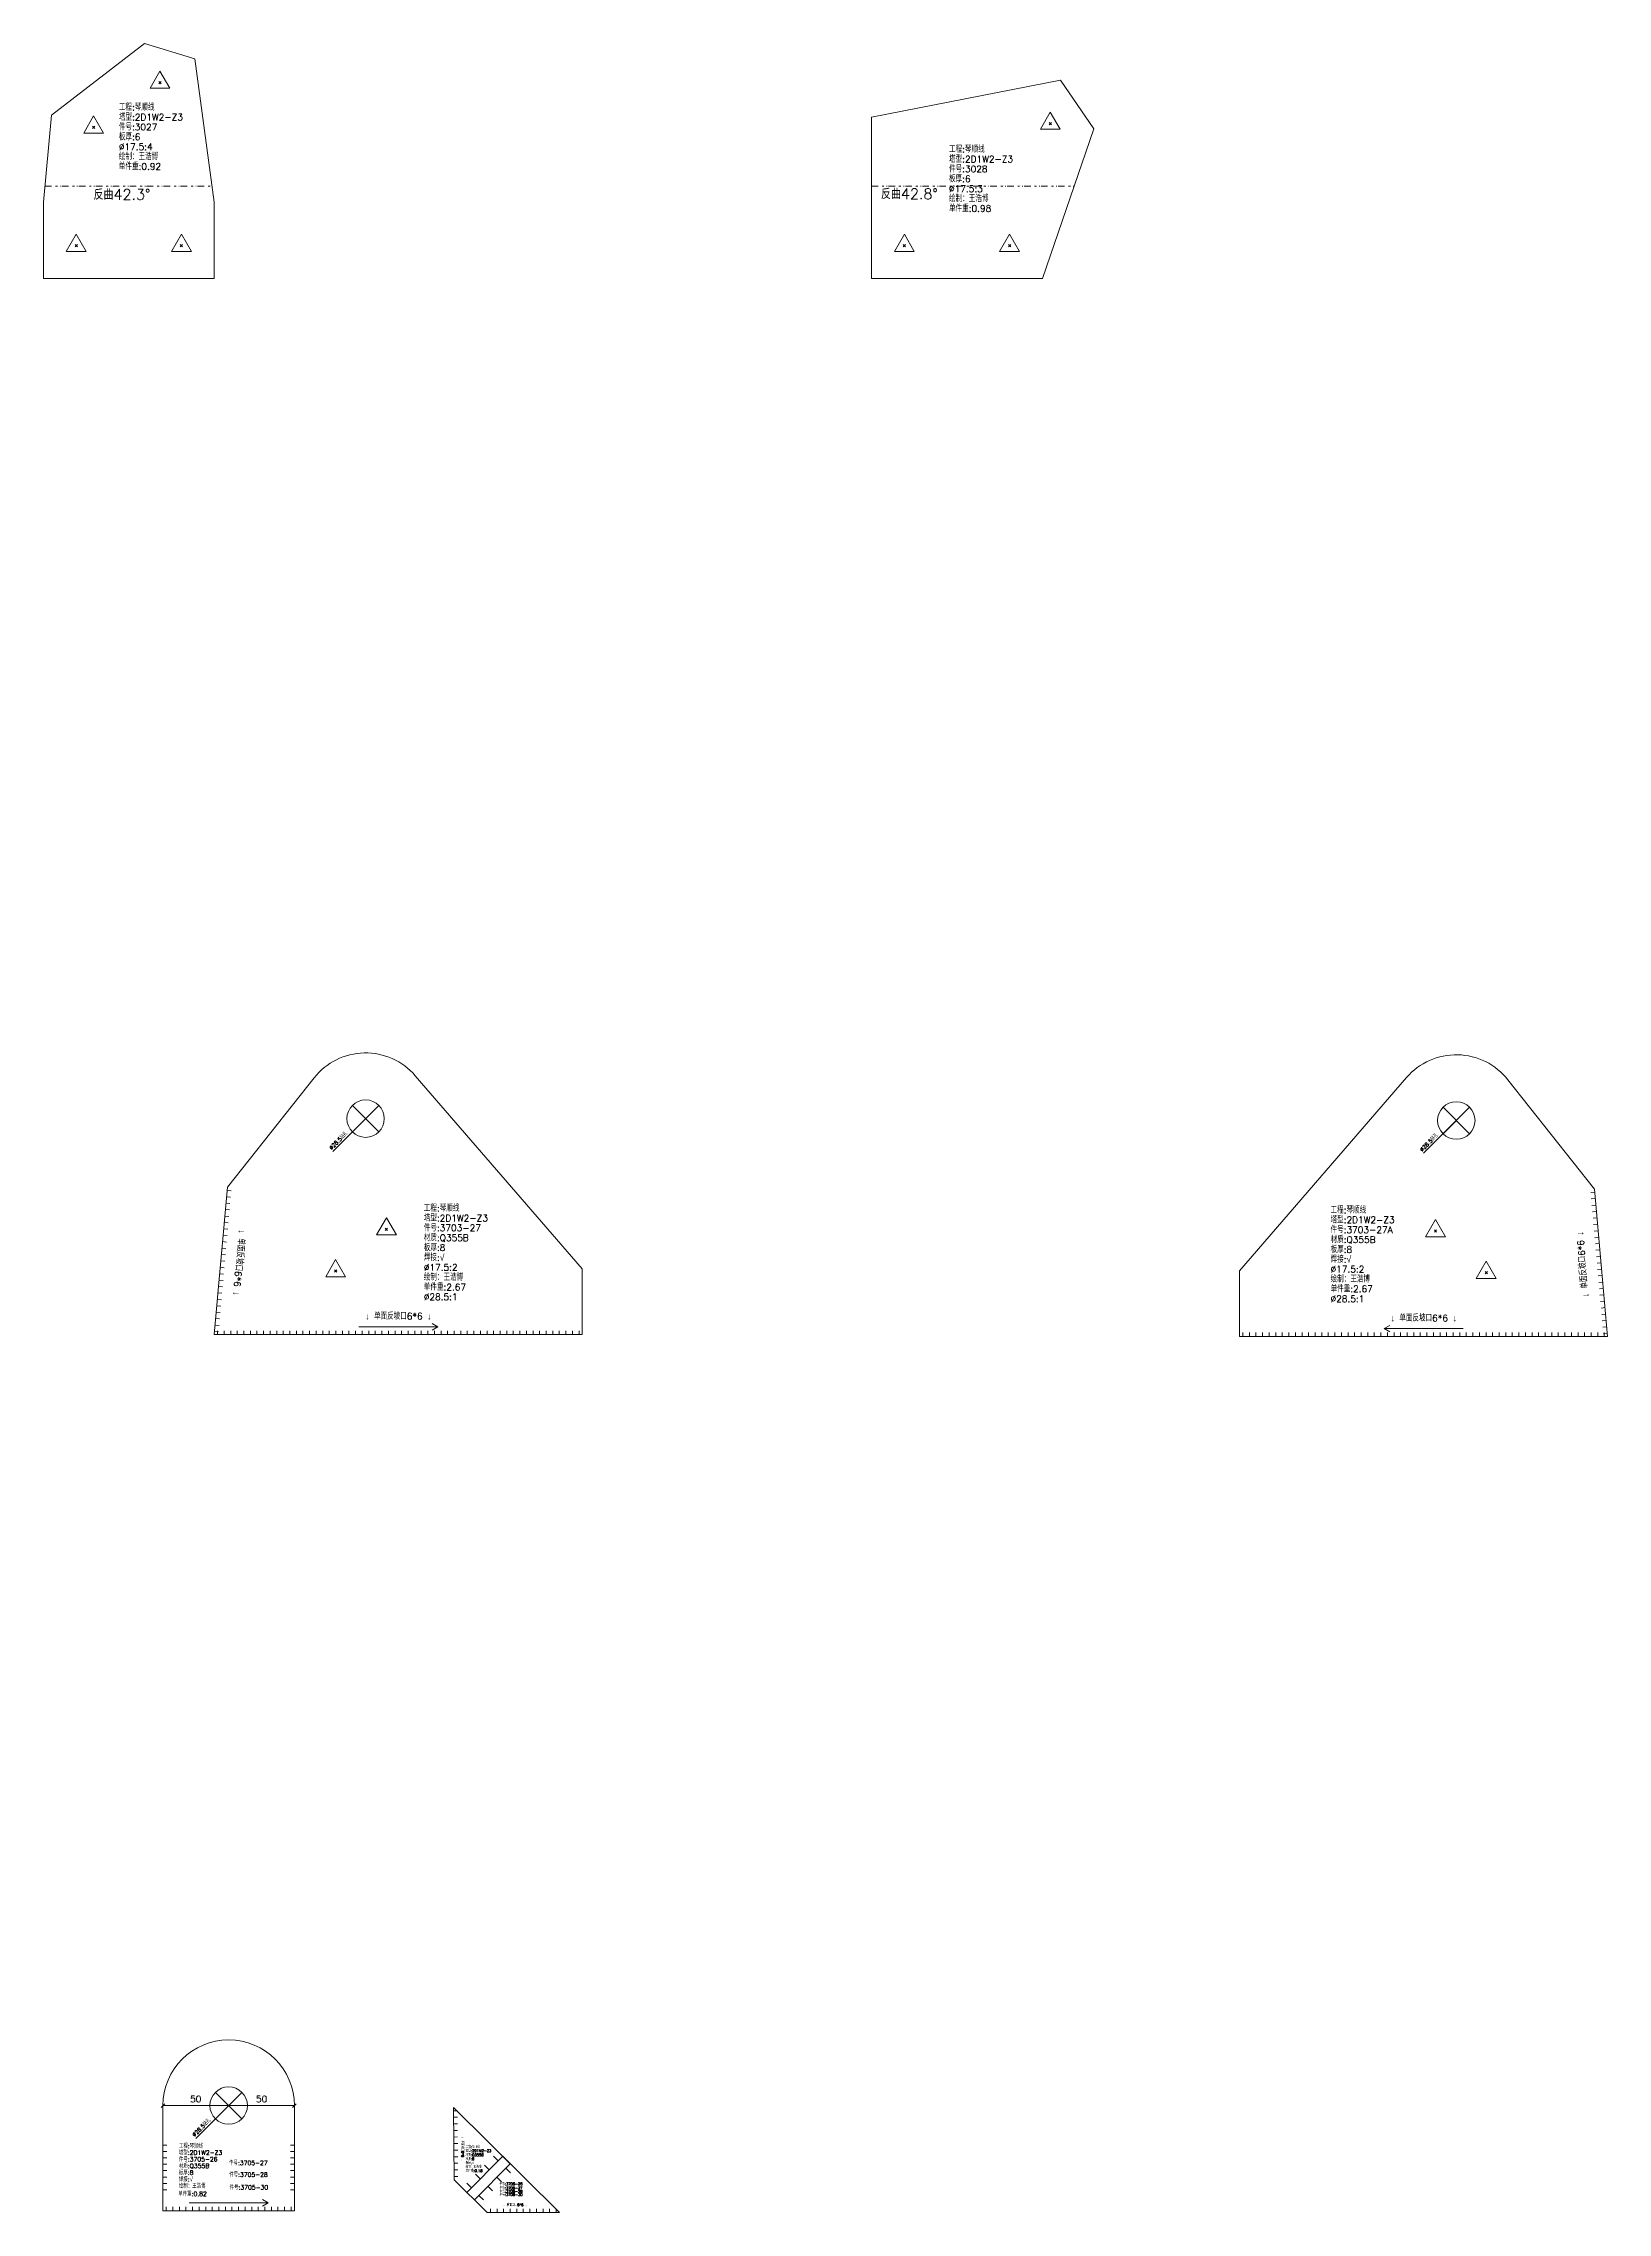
# Model space of a CAD drawing. Extents: x -580 to 8755, y 0 to 14723.
# Drawn here: x 630 to 1820, y 0 to 1650 of the extents above; entities that cross this region are included whole.
import ezdxf
from ezdxf.enums import TextEntityAlignment as Align

# ---------------------------------------------------------------- set-up
doc = ezdxf.new("R2010")
doc.units = 0
doc.header["$MEASUREMENT"] = 0
doc.linetypes.add('自定义线型', pattern=[12.9, 5, -3, 1.5, -2, 0.4, -1])
doc.layers.add('1', color=7, linetype='CONTINUOUS', lineweight=25)
doc.styles.get("Standard").update_dxf_attribs({"font": 'simplex.shx', "width": 0.7, "height": 3, "bigfont": 'gbhzfs.shx'})

msp = doc.modelspace()

# ---------------------------------------------------------------- linework, layer by layer
at = {"layer": '1', "color": 7, "linetype": 'Continuous', "lineweight": 18}
for p, q in [((707.01865, 1650.11371), (636.28771, 1595.54559)), ((745.22143, 1638.25845), (707.01865, 1650.11371)), ((760, 1529.26063), (745.22143, 1638.25845)), ((1403.689, 1622.22017), (1260, 1593.96462)), ((1429.09054, 1585.07502), (1403.689, 1622.22017)), ((636.28771, 1595.54559), (630, 1529.26063)), ((1260, 1593.96462), (1260, 1471.26063)), ((1390, 1471.26063), (1429.09054, 1585.07502)), ((630, 1529.26063), (630, 1471.26063)), ((760, 1471.26063), (760, 1529.26063)), ((630, 1471.26063), (760, 1471.26063)), ((1260, 1471.26063), (1390, 1471.26063)), ((835.93791, 863.22164), (770.05779, 780.06077)), ((1040, 717.85589), (912.96156, 864.86573)), ((1667.03845, 863.45152), (1540, 716.44168)), ((1809.94221, 778.64656), (1744.06209, 861.80743)), ((885.20628, 842.2499), (850.20449, 807.24811)), ((1714.94627, 840.83568), (1679.94448, 805.83389)), ((770.05779, 780.06077), (760, 667.85589)), ((1820, 666.44168), (1809.94221, 778.64656)), ((1040, 667.85589), (1040, 717.85589)), ((1540, 716.44168), (1540, 666.44168)), ((760, 667.85589), (1040, 667.85589)), ((1540, 666.44168), (1820, 666.44168)), ((770.96681, 131.41421), (770.96681, 131.41421)), ((781.04308, 91.49049), (746.0413, 56.4887)), ((720.96681, 81.41421), (720.96681, 1.41421)), ((820.96681, 1.41421), (820.96681, 81.41421)), ((941.97011, 79.99742), (1022.61291, 0)), ((942.41203, 24.99919), (941.97011, 79.99742)), ((967.61291, 0), (942.41203, 24.99919)), ((720.96681, 1.41421), (820.96681, 1.41421)), ((1022.61291, 0), (967.61291, 0))]:
    msp.add_line(p, q, dxfattribs=at)
at = {"layer": '1', "color": 7, "linetype": 'Continuous', "lineweight": 13}
for p, q in [((718.71051, 1629.05934), (711.13301, 1615.93434)), ((717.83551, 1619.43434), (719.58551, 1621.18434)), ((719.58551, 1619.43434), (717.83551, 1621.18434)), ((726.28801, 1615.93434), (718.71051, 1629.05934)), ((711.13301, 1615.93434), (726.28801, 1615.93434)), ((668.24949, 1594.94615), (660.67199, 1581.82115)), ((667.37449, 1585.32115), (669.12449, 1587.07115)), ((669.12449, 1585.32115), (667.37449, 1587.07115)), ((675.82699, 1581.82115), (668.24949, 1594.94615)), ((1396.03581, 1597.87291), (1388.45831, 1584.74791)), ((1388.45831, 1584.74791), (1403.61331, 1584.74791)), ((1395.16081, 1588.24791), (1396.91081, 1589.99791)), ((1396.91081, 1588.24791), (1395.16081, 1589.99791)), ((1403.61331, 1584.74791), (1396.03581, 1597.87291)), ((660.67199, 1581.82115), (675.82699, 1581.82115)), ((655, 1505.01063), (647.4225, 1491.88563)), ((662.5775, 1491.88563), (655, 1505.01063)), ((735, 1505.01063), (727.4225, 1491.88563)), ((742.5775, 1491.88563), (735, 1505.01063)), ((1285, 1505.01063), (1277.4225, 1491.88563)), ((1292.5775, 1491.88563), (1285, 1505.01063)), ((1365, 1505.01063), (1357.4225, 1491.88563)), ((1372.5775, 1491.88563), (1365, 1505.01063)), ((647.4225, 1491.88563), (662.5775, 1491.88563)), ((654.125, 1495.38563), (655.875, 1497.13563)), ((655.875, 1495.38563), (654.125, 1497.13563)), ((727.4225, 1491.88563), (742.5775, 1491.88563)), ((734.125, 1495.38563), (735.875, 1497.13563)), ((735.875, 1495.38563), (734.125, 1497.13563)), ((1277.4225, 1491.88563), (1292.5775, 1491.88563)), ((1284.125, 1495.38563), (1285.875, 1497.13563)), ((1285.875, 1495.38563), (1284.125, 1497.13563)), ((1357.4225, 1491.88563), (1372.5775, 1491.88563)), ((1364.125, 1495.38563), (1365.875, 1497.13563)), ((1365.875, 1495.38563), (1364.125, 1497.13563)), ((865.05525, 822.09887), (885.20475, 842.24837)), ((885.20475, 822.09887), (865.05525, 842.24837)), ((1694.79525, 820.68466), (1714.94475, 840.83416)), ((1714.94475, 820.68466), (1694.79525, 840.83416)), ((769.83914, 777.62154), (772.82716, 777.3537)), ((1810.16086, 776.20732), (1807.17284, 775.93948)), ((768.52725, 762.98612), (771.51527, 762.71828)), ((768.96455, 767.86459), (771.95257, 767.59675)), ((769.40184, 772.74306), (772.38986, 772.47522)), ((1810.59816, 771.32885), (1807.61014, 771.06101)), ((1811.03545, 766.45038), (1808.04743, 766.18254)), ((1811.47275, 761.5719), (1808.48473, 761.30406)), ((766.77807, 743.47222), (769.76609, 743.20439)), ((767.21537, 748.3507), (770.20339, 748.08286)), ((767.65266, 753.22917), (770.64068, 752.96133)), ((768.08996, 758.10764), (771.07798, 757.8398)), ((890.9466, 756.82429), (883.3691, 743.69929)), ((883.3691, 743.69929), (898.5241, 743.69929)), ((890.0716, 747.19929), (891.8216, 748.94929)), ((891.8216, 747.19929), (890.0716, 748.94929)), ((898.5241, 743.69929), (890.9466, 756.82429)), ((1689.05341, 755.41008), (1681.47591, 742.28508)), ((1688.17841, 745.78508), (1689.92841, 747.53508)), ((1689.92841, 745.78508), (1688.17841, 747.53508)), ((1696.63091, 742.28508), (1689.05341, 755.41008)), ((1811.91004, 756.69343), (1808.92202, 756.42559)), ((1812.34734, 751.81496), (1809.35932, 751.54712)), ((1812.78463, 746.93648), (1809.79661, 746.66864)), ((765.46619, 728.83681), (768.45421, 728.56897)), ((765.90348, 733.71528), (768.8915, 733.44744)), ((766.34078, 738.59375), (769.3288, 738.32591)), ((1681.47591, 742.28508), (1696.63091, 742.28508)), ((1813.22193, 742.05801), (1810.23391, 741.79017)), ((1813.65922, 737.17954), (1810.6712, 736.9117)), ((1814.09652, 732.30106), (1811.1085, 732.03323)), ((1814.53381, 727.42259), (1811.54579, 727.15475)), ((764.1543, 714.20139), (767.14232, 713.93355)), ((764.5916, 719.07986), (767.57962, 718.81202)), ((765.02889, 723.95833), (768.01691, 723.69049)), ((852.32981, 725.06373), (844.75231, 711.93873)), ((844.75231, 711.93873), (859.90731, 711.93873)), ((851.45481, 715.43873), (853.20481, 717.18873)), ((853.20481, 715.43873), (851.45481, 717.18873)), ((859.90731, 711.93873), (852.32981, 725.06373)), ((1727.6702, 723.64951), (1720.0927, 710.52451)), ((1720.0927, 710.52451), (1735.2477, 710.52451)), ((1726.7952, 714.02451), (1728.5452, 715.77451)), ((1728.5452, 714.02451), (1726.7952, 715.77451)), ((1735.2477, 710.52451), (1727.6702, 723.64951)), ((1814.97111, 722.54412), (1811.98309, 722.27628)), ((1815.4084, 717.66565), (1812.42038, 717.39781)), ((1815.8457, 712.78717), (1812.85768, 712.51933)), ((762.40512, 694.68749), (765.39314, 694.41966)), ((762.84242, 699.56597), (765.83044, 699.29813)), ((763.27971, 704.44444), (766.26773, 704.1766)), ((763.71701, 709.32291), (766.70503, 709.05507)), ((1816.28299, 707.9087), (1813.29497, 707.64086)), ((1816.72029, 703.03023), (1813.73227, 702.76239)), ((1817.15758, 698.15175), (1814.16956, 697.88392)), ((1817.59488, 693.27328), (1814.60686, 693.00544)), ((761.09324, 680.05208), (764.08126, 679.78424)), ((761.53053, 684.93055), (764.51855, 684.66271)), ((761.96783, 689.80902), (764.95585, 689.54118)), ((1818.03217, 688.39481), (1815.04415, 688.12697)), ((1818.46947, 683.51634), (1815.48145, 683.2485)), ((1818.90676, 678.63786), (1815.91874, 678.37002)), ((760.21865, 670.29513), (763.20667, 670.02729)), ((760.65594, 675.1736), (763.64396, 674.90576)), ((762.5, 667.85589), (762.5, 670.85589)), ((767.5, 667.85589), (767.5, 670.85589)), ((772.5, 667.85589), (772.5, 670.85589)), ((777.5, 667.85589), (777.5, 670.85589)), ((782.5, 667.85589), (782.5, 670.85589)), ((787.5, 667.85589), (787.5, 670.85589)), ((792.5, 667.85589), (792.5, 670.85589)), ((797.5, 667.85589), (797.5, 670.85589)), ((802.5, 667.85589), (802.5, 670.85589)), ((807.5, 667.85589), (807.5, 670.85589)), ((812.5, 667.85589), (812.5, 670.85589)), ((817.5, 667.85589), (817.5, 670.85589)), ((822.5, 667.85589), (822.5, 670.85589)), ((827.5, 667.85589), (827.5, 670.85589)), ((832.5, 667.85589), (832.5, 670.85589)), ((837.5, 667.85589), (837.5, 670.85589)), ((842.5, 667.85589), (842.5, 670.85589)), ((847.5, 667.85589), (847.5, 670.85589)), ((852.5, 667.85589), (852.5, 670.85589)), ((857.5, 667.85589), (857.5, 670.85589)), ((862.5, 667.85589), (862.5, 670.85589)), ((867.5, 667.85589), (867.5, 670.85589)), ((870, 673.85589), (930, 673.85589)), ((872.5, 667.85589), (872.5, 670.85589)), ((877.5, 667.85589), (877.5, 670.85589)), ((882.5, 667.85589), (882.5, 670.85589)), ((887.5, 667.85589), (887.5, 670.85589)), ((892.5, 667.85589), (892.5, 670.85589)), ((897.5, 667.85589), (897.5, 670.85589)), ((902.5, 667.85589), (902.5, 670.85589)), ((907.5, 667.85589), (907.5, 670.85589)), ((912.5, 667.85589), (912.5, 670.85589)), ((917.5, 667.85589), (917.5, 670.85589)), ((922.5, 667.85589), (922.5, 670.85589)), ((925.66987, 676.35589), (930, 673.85589)), ((925.66987, 671.35589), (930, 673.85589)), ((927.5, 667.85589), (927.5, 670.85589)), ((932.5, 667.85589), (932.5, 670.85589)), ((937.5, 667.85589), (937.5, 670.85589)), ((942.5, 667.85589), (942.5, 670.85589)), ((947.5, 667.85589), (947.5, 670.85589)), ((952.5, 667.85589), (952.5, 670.85589)), ((957.5, 667.85589), (957.5, 670.85589)), ((962.5, 667.85589), (962.5, 670.85589)), ((967.5, 667.85589), (967.5, 670.85589)), ((972.5, 667.85589), (972.5, 670.85589)), ((977.5, 667.85589), (977.5, 670.85589)), ((982.5, 667.85589), (982.5, 670.85589)), ((987.5, 667.85589), (987.5, 670.85589)), ((992.5, 667.85589), (992.5, 670.85589)), ((997.5, 667.85589), (997.5, 670.85589)), ((1002.5, 667.85589), (1002.5, 670.85589)), ((1007.5, 667.85589), (1007.5, 670.85589)), ((1012.5, 667.85589), (1012.5, 670.85589)), ((1017.5, 667.85589), (1017.5, 670.85589)), ((1022.5, 667.85589), (1022.5, 670.85589)), ((1027.5, 667.85589), (1027.5, 670.85589)), ((1032.5, 667.85589), (1032.5, 670.85589)), ((1037.5, 667.85589), (1037.5, 670.85589)), ((1542.5, 666.44168), (1542.5, 669.44168)), ((1547.5, 666.44168), (1547.5, 669.44168)), ((1552.5, 666.44168), (1552.5, 669.44168)), ((1557.5, 666.44168), (1557.5, 669.44168)), ((1562.5, 666.44168), (1562.5, 669.44168)), ((1567.5, 666.44168), (1567.5, 669.44168)), ((1572.5, 666.44168), (1572.5, 669.44168)), ((1577.5, 666.44168), (1577.5, 669.44168)), ((1582.5, 666.44168), (1582.5, 669.44168)), ((1587.5, 666.44168), (1587.5, 669.44168)), ((1592.5, 666.44168), (1592.5, 669.44168)), ((1597.5, 666.44168), (1597.5, 669.44168)), ((1602.5, 666.44168), (1602.5, 669.44168)), ((1607.5, 666.44168), (1607.5, 669.44168)), ((1612.5, 666.44168), (1612.5, 669.44168)), ((1617.5, 666.44168), (1617.5, 669.44168)), ((1622.5, 666.44168), (1622.5, 669.44168)), ((1627.5, 666.44168), (1627.5, 669.44168)), ((1632.5, 666.44168), (1632.5, 669.44168)), ((1637.5, 666.44168), (1637.5, 669.44168)), ((1642.5, 666.44168), (1642.5, 669.44168)), ((1647.5, 666.44168), (1647.5, 669.44168)), ((1654.33013, 674.94168), (1650, 672.44168)), ((1710, 672.44168), (1650, 672.44168)), ((1654.33013, 669.94168), (1650, 672.44168)), ((1652.5, 666.44168), (1652.5, 669.44168)), ((1657.5, 666.44168), (1657.5, 669.44168)), ((1662.5, 666.44168), (1662.5, 669.44168)), ((1667.5, 666.44168), (1667.5, 669.44168)), ((1672.5, 666.44168), (1672.5, 669.44168)), ((1677.5, 666.44168), (1677.5, 669.44168)), ((1682.5, 666.44168), (1682.5, 669.44168)), ((1687.5, 666.44168), (1687.5, 669.44168)), ((1692.5, 666.44168), (1692.5, 669.44168)), ((1697.5, 666.44168), (1697.5, 669.44168)), ((1702.5, 666.44168), (1702.5, 669.44168)), ((1707.5, 666.44168), (1707.5, 669.44168)), ((1712.5, 666.44168), (1712.5, 669.44168)), ((1717.5, 666.44168), (1717.5, 669.44168)), ((1722.5, 666.44168), (1722.5, 669.44168)), ((1727.5, 666.44168), (1727.5, 669.44168)), ((1732.5, 666.44168), (1732.5, 669.44168)), ((1737.5, 666.44168), (1737.5, 669.44168)), ((1742.5, 666.44168), (1742.5, 669.44168)), ((1747.5, 666.44168), (1747.5, 669.44168)), ((1752.5, 666.44168), (1752.5, 669.44168)), ((1757.5, 666.44168), (1757.5, 669.44168)), ((1762.5, 666.44168), (1762.5, 669.44168)), ((1767.5, 666.44168), (1767.5, 669.44168)), ((1772.5, 666.44168), (1772.5, 669.44168)), ((1777.5, 666.44168), (1777.5, 669.44168)), ((1782.5, 666.44168), (1782.5, 669.44168)), ((1787.5, 666.44168), (1787.5, 669.44168)), ((1792.5, 666.44168), (1792.5, 669.44168)), ((1797.5, 666.44168), (1797.5, 669.44168)), ((1802.5, 666.44168), (1802.5, 669.44168)), ((1807.5, 666.44168), (1807.5, 669.44168)), ((1812.5, 666.44168), (1812.5, 669.44168)), ((1819.34406, 673.75939), (1816.35604, 673.49155)), ((1819.78135, 668.88092), (1816.79333, 668.61308)), ((1817.5, 666.44168), (1817.5, 669.44168)), ((760.89206, 71.33946), (781.04156, 91.48896)), ((781.04156, 71.33946), (760.89206, 91.48896)), ((941.9902, 77.4975), (944.9901, 77.5216)), ((942.03038, 72.49766), (945.03028, 72.52176)), ((942.07055, 67.49782), (945.07045, 67.52193)), ((720.96681, 51.28896), (723.96681, 51.28896)), ((820.96681, 51.28896), (817.96681, 51.28896)), ((942.11072, 62.49798), (945.11063, 62.52209)), ((942.1509, 57.49814), (945.1508, 57.52225)), ((942.19107, 52.49831), (945.19098, 52.52241)), ((720.96681, 46.44717), (723.96681, 46.44717)), ((720.96681, 41.60538), (723.96681, 41.60538)), ((720.96681, 36.76359), (723.96681, 36.76359)), ((820.96681, 46.44717), (817.96681, 46.44717)), ((820.96681, 41.60538), (817.96681, 41.60538)), ((820.96681, 36.76359), (817.96681, 36.76359)), ((942.23125, 47.49847), (945.23115, 47.52257)), ((942.27142, 42.49863), (945.27133, 42.52273)), ((942.3116, 37.49879), (945.3115, 37.52289)), ((969.2221, 32.50358), (965.6724, 36.02489)), ((976.04186, 39.37836), (972.49216, 42.89967)), ((981.7214, 33.74428), (985.27111, 30.22298)), ((720.96681, 31.9218), (723.96681, 31.9218)), ((720.96681, 27.08001), (723.96681, 27.08001)), ((720.96681, 22.23822), (723.96681, 22.23822)), ((720.96681, 17.39644), (723.96681, 17.39644)), ((820.96681, 31.9218), (817.96681, 31.9218)), ((820.96681, 27.08001), (817.96681, 27.08001)), ((820.96681, 22.23822), (817.96681, 22.23822)), ((820.96681, 17.39644), (817.96681, 17.39644)), ((942.35177, 32.49895), (945.35168, 32.52306)), ((942.39195, 27.49911), (945.39185, 27.52322)), ((955.58258, 18.75403), (952.03288, 22.27533)), ((962.40234, 25.62881), (958.85264, 29.15011)), ((968.08188, 19.99472), (971.63159, 16.47342)), ((974.90164, 26.8695), (978.45135, 23.3482)), ((723.46681, 1.41421), (723.46681, 4.41421)), ((728.46681, 1.41421), (728.46681, 4.41421)), ((733.46681, 1.41421), (733.46681, 4.41421)), ((738.46681, 1.41421), (738.46681, 4.41421)), ((740.96681, 7.41421), (800.96681, 7.41421)), ((743.46681, 1.41421), (743.46681, 4.41421)), ((748.46681, 1.41421), (748.46681, 4.41421)), ((753.46681, 1.41421), (753.46681, 4.41421)), ((758.46681, 1.41421), (758.46681, 4.41421)), ((763.46681, 1.41421), (763.46681, 4.41421)), ((768.46681, 1.41421), (768.46681, 4.41421)), ((773.46681, 1.41421), (773.46681, 4.41421)), ((778.46681, 1.41421), (778.46681, 4.41421)), ((783.46681, 1.41421), (783.46681, 4.41421)), ((788.46681, 1.41421), (788.46681, 4.41421)), ((793.46681, 1.41421), (793.46681, 4.41421)), ((796.63668, 9.91421), (800.96681, 7.41421)), ((796.63668, 4.91421), (800.96681, 7.41421)), ((798.46681, 1.41421), (798.46681, 4.41421)), ((803.46681, 1.41421), (803.46681, 4.41421)), ((808.46681, 1.41421), (808.46681, 4.41421)), ((813.46681, 1.41421), (813.46681, 4.41421)), ((818.46681, 1.41421), (818.46681, 4.41421)), ((961.26212, 13.11994), (964.81183, 9.59864)), ((970.11291, 0), (970.11291, 3)), ((975.11291, 0), (975.11291, 3)), ((980.11291, 0), (980.11291, 3)), ((985.11291, 0), (985.11291, 3)), ((990.11291, 0), (990.11291, 3)), ((995.11291, 0), (995.11291, 3)), ((1000.11291, 0), (1000.11291, 3)), ((1005.11291, 0), (1005.11291, 3)), ((1010.11291, 0), (1010.11291, 3)), ((1015.11291, 0), (1015.11291, 3)), ((1020.11291, 0), (1020.11291, 3))]:
    msp.add_line(p, q, dxfattribs=at)
at = {"layer": '1', "color": 190, "linetype": '自定义线型', "lineweight": 13}
for p, q in [((631.16881, 1541.58219), (758.32937, 1541.58219)), ((1260, 1541.61262), (1414.163, 1541.61262))]:
    msp.add_line(p, q, dxfattribs=at)
at = {"layer": '1', "color": 9, "linetype": 'Continuous', "lineweight": 18}
for p, q in [((722.38102, 82.82843), (719.5526, 80)), ((822.38102, 82.82843), (819.5526, 80)), ((770.96681, 81.41421), (720.96681, 81.41421)), ((770.96681, 81.41421), (820.96681, 81.41421))]:
    msp.add_line(p, q, dxfattribs=at)
at = {"layer": '1', "color": 7, "linetype": 'Continuous', "lineweight": 13}
msp.add_lwpolyline([(985.13128, 37.18167), (957.85224, 9.68256), (957.85224, 9.68256), (952.17271, 15.31664), (952.1727, 15.31664), (979.45174, 42.81575), (979.45174, 42.81575), (984.84577, 37.46489)], close=True, dxfattribs=at)
for centre in [(875.13, 832.17362), (1704.87, 830.75941), (770.96681, 81.41421)]:
    msp.add_circle(centre, 14.25, dxfattribs=at)
at = {"layer": '1', "color": 7, "linetype": 'Continuous', "lineweight": 18}
for centre, start, end in [((875.13001, 832.17362), 40.83191355, 141.61370069), ((1704.87, 830.75941), 38.38629758, 139.16808836), ((770.96681, 81.41421), 90, 180), ((770.96681, 81.41421), 0, 90)]:
    msp.add_arc(centre, 50, start, end, dxfattribs=at)

# ---------------------------------------------------------------- texts
for s, height, p in [('工程:琴顺线', 5, (687.40426, 1597.50296)), ('件号:3027', 5, (687.40426, 1582.50296)), ('塔型:2D1W2-Z3', 5, (687.40426, 1590.00296)), ('板厚:6', 5, (687.40426, 1575.00296)), ('%%c17.5:4', 5, (687.40426, 1567.50296)), ('工程:琴顺线', 5, (1318.94953, 1565.55619)), ('绘制：王浩博', 5, (687.40426, 1560.00296)), ('单件重:0.92', 5, (687.40426, 1552.50296)), ('件号:3028', 5, (1318.94953, 1550.55619)), ('塔型:2D1W2-Z3', 5, (1318.94953, 1558.05619)), ('板厚:6', 5, (1318.94953, 1543.05619)), ('绘制：王浩博', 5, (1318.94953, 1528.05619)), ('%%c17.5:3', 5, (1318.94953, 1535.55619)), ('单件重:0.98', 5, (1318.94953, 1520.55619)), ('塔型:2D1W2-Z3', 5, (919.40426, 752.53804)), ('工程:琴顺线', 5, (919.40426, 760.03804)), ('工程:琴顺线', 5, (1609.22394, 758.62382)), ('材质:Q355B', 5, (919.40426, 737.53804)), ('件号:3703-27', 5, (919.40426, 745.03804)), ('材质:Q355B', 5, (1609.22394, 736.12382)), ('件号:3703-27A', 5, (1609.22394, 743.62382)), ('塔型:2D1W2-Z3', 5, (1609.22394, 751.12382)), ('板厚:8', 5, (919.40426, 730.03804)), ('焊接:√', 5, (919.40426, 722.53804)), ('板厚:8', 5, (1609.22394, 728.62382)), ('焊接:√', 5, (1609.22394, 721.12382)), ('绘制：王浩博', 5, (919.40426, 707.53804)), ('%%c17.5:2', 5, (919.40426, 715.03804)), ('绘制：王浩博', 5, (1609.22394, 706.12382)), ('%%c17.5:2', 5, (1609.22394, 713.62382)), ('单件重:2.67', 5, (919.40426, 700.03804)), ('%%c28.5:1', 5, (919.40426, 692.53804)), ('单件重:2.67', 5, (1609.22394, 698.62382)), ('%%c28.5:1', 5, (1609.22394, 691.12382)), ('工程:琴顺线', 3.375, (733.12752, 47.98375)), ('工程:琴顺线', 2, (951.24394, 48.49514)), ('材质:Q355B', 3.375, (733.12752, 32.79625)), ('件号:3705-26', 3.375, (733.12752, 37.85875)), ('塔型:2D1W2-Z3', 3.375, (733.12752, 42.92125)), ('件号:3705-27', 3.375, (771.28456, 35.10844)), ('材质:Q355B', 2, (951.24394, 42.28383)), ('板厚:8', 2, (951.24394, 39.28383)), ('绘制：王浩博', 2, (951.24394, 33.28383)), ('塔型:2D1W2-Z3', 2, (951.24394, 45.49514)), ('焊接:√', 2, (951.24394, 36.28383)), ('单件重:0.18', 2, (951.24394, 30.28383)), ('板厚:8', 3.375, (733.12752, 27.73375)), ('绘制：王浩博', 3.375, (733.12752, 17.60875)), ('焊接:√', 3.375, (733.12752, 22.67125)), ('件号:3705-28', 3.375, (771.36821, 26.17889)), ('件号:3705-30', 3.375, (771.678, 16.51729)), ('件号:3706-26', 2, (977.08558, 20.27903)), ('件号:3706-27', 2, (977.08558, 17.13639)), ('件号:3706-28', 2, (977.08558, 14.50679)), ('单件重:0.82', 3.375, (732.62533, 11.54465)), ('件号:3706-30', 2, (977.08558, 12.06963))]:
    msp.add_text(s, height=height, dxfattribs=at).set_placement(p, align=Align.BOTTOM_LEFT)
at = {"layer": '1', "color": 7, "linetype": 'Continuous', "lineweight": 13}
for s, p in [('反曲42.3%%d', (689.79459, 1528.76437)), ('反曲42.8%%d', (1288.8285, 1529.21577))]:
    msp.add_text(s, height=8, dxfattribs=at).set_placement(p, align=Align.BOTTOM_CENTER)
at = {"layer": '1', "color": 7, "linetype": 'Continuous', "lineweight": 18}
for p in [(849.85094, 807.60166), (1679.59093, 806.18745), (745.68774, 56.84225)]:
    msp.add_text('%%c28.5钻孔', height=3, rotation=45, dxfattribs=at).set_placement(p, align=Align.BOTTOM_LEFT)
for s, height, rotation, p in [('↓ 单面反坡口6*6 ↓', 5, 265, (774.98896, 723.06554)), ('↓ 单面反坡口6*6 ↓', 5, 95, (1805.01104, 721.65132)), ('↓ 单面坡口6*6 ↓', 2, 270, (947.35174, 48.47889))]:
    msp.add_text(s, height=height, rotation=rotation, dxfattribs=at).set_placement(p, align=Align.BOTTOM_CENTER)
for s, height, p in [('↓ 单面反坡口6*6 ↓', 5, (900, 677.85589)), ('↓ 单面反坡口6*6 ↓', 5, (1680, 676.44168)), ('50', 5, (745.96681, 82.41421)), ('50', 5, (795.96681, 82.41421)), ('↓ 单面坡口6*6 ↓', 2, (988.79427, 4.32741))]:
    msp.add_text(s, height=height, dxfattribs=at).set_placement(p, align=Align.BOTTOM_CENTER)

doc.saveas('drawing.dxf')
